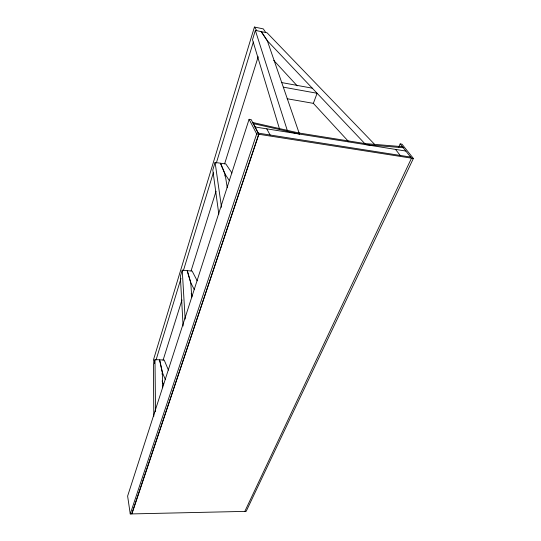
<?xml version="1.0" encoding="UTF-8"?>
<svg xmlns="http://www.w3.org/2000/svg" width="541" height="541" viewBox="0 0 541 541"><rect width="100%" height="100%" fill="white"/><g stroke="black" fill="none" stroke-linecap="round" stroke-linejoin="round"><path stroke-width="0.81" d="M265.773 32.541L263.298 28.889L254.426 27.05L153.488 359.772L154.246 363.39M162.665 387.769L162.347 372.648L159.527 359.812L154.99 359.596L153.407 364.79L153.813 416.225M191.798 297.212L190.763 282.936L187.139 270.642L182.243 270.202L180.349 276.404L183.101 325.986M227.261 187.727L225.124 174.445L220.41 163.199L215.095 162.449L212.796 169.975L218.801 214.074M374.622 144.373L267.085 32.812L255.352 30.404L252.505 39.723L279.629 129.373M156.038 359.995L180.985 278.48M183.453 270.405L213.343 172.748M216.312 163.064L253.364 42.002M163.037 360.32L181.972 299.917M191.061 270.926L216.048 191.196M224.63 163.815L258.199 56.704M161.996 374.142L162.469 372.654L159.649 359.812L164.173 360.029L168.447 370.118M224.792 175.981L225.272 174.466L220.552 163.22L225.84 163.957L231.961 173.046M299.119 133.039L252.884 122.536L258.72 134.249L131.815 513.916L258.855 134.269L251.207 119.642L249.09 119.297L127.622 496.077L130.246 513.95L246.162 511.36L413.378 158.459L401.997 144.204L400.171 143.906L398.764 146.983M130.246 513.95L256.677 133.931L249.09 119.297M244.836 511.387L411.512 158.168L400.171 143.906M364.749 143.548L402.132 146.665L403.228 147.754L365.804 144.657L267.565 41.001L261.31 31.628M256.677 133.931L413.378 158.459M258.131 133.12L410.639 157.073M254.906 126.946L405.851 151.054M287.163 98.753L313.361 103.358L317.1 93.268L283.315 87.155M281.746 82.59L312.279 88.176M253.134 123.558L299.471 134.067L267.403 40.967L261.154 31.594M273.739 60.376L297.219 85.85M313.253 103.243L348.762 141.756M395.525 149.411L400.212 155.436M365.804 144.657L365.019 143.581L298.815 132.978L299.471 134.067M225.272 174.466L229.458 180.802M254.426 27.05L256.819 30.702M266.754 128.839L270.115 135.007M197.208 280.833L192.15 271.088L187.274 270.656L190.892 282.95L194.327 289.705M191.183 293.695L192.312 295.947M162.469 372.654L165.363 379.654M162.09 380.972L163.686 384.861M255.352 30.404L287.271 130.347M215.095 162.449L221.519 207.338M182.243 270.202L185.144 319.089M154.99 359.596L155.531 411.802"/></g></svg>
